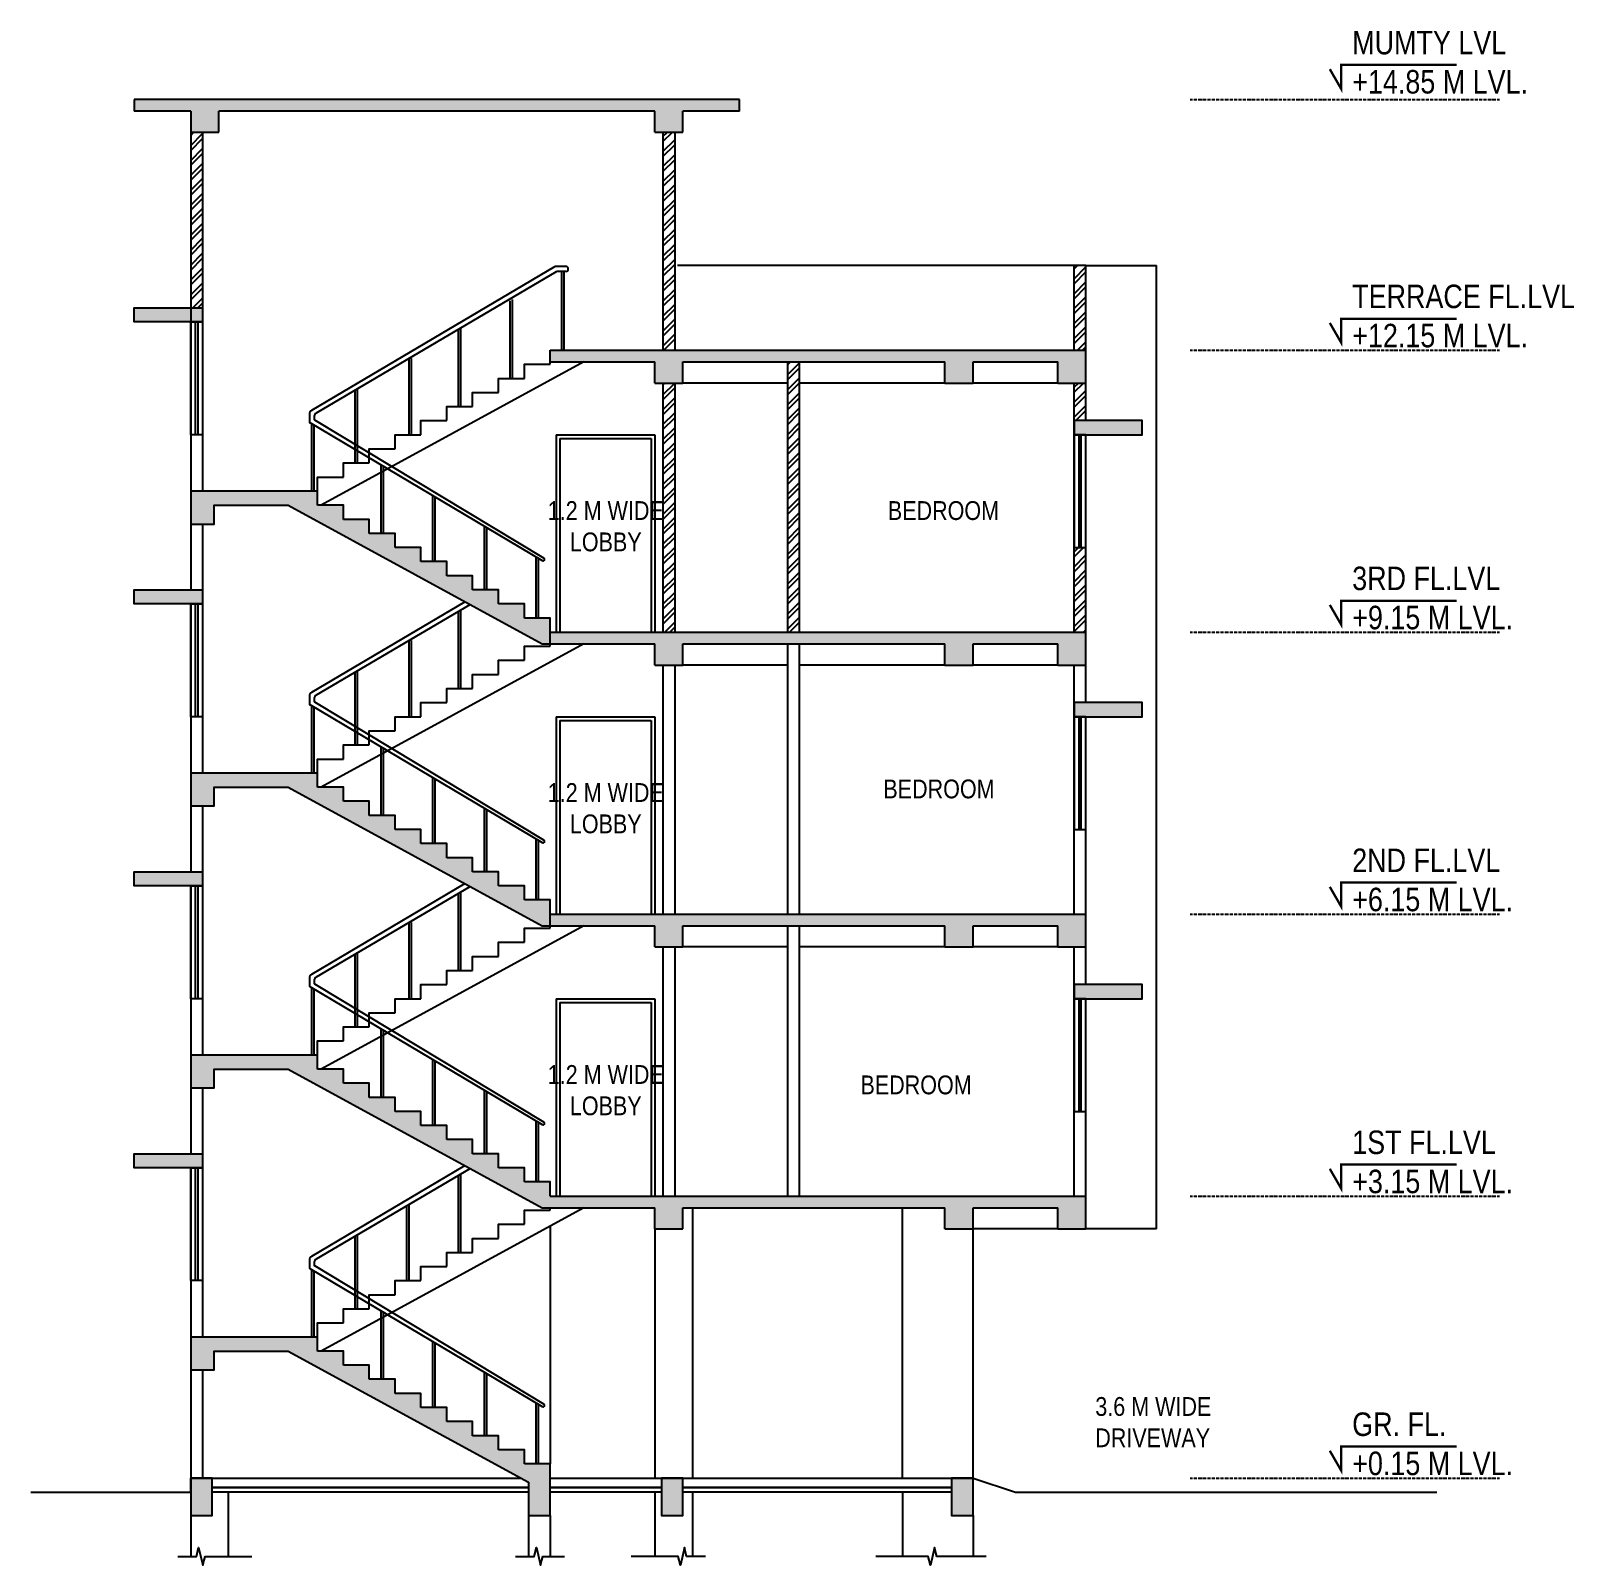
# Model space of a CAD drawing. Header units: inches. Extents: x 182687 to 187672, y -88924 to -84846.
# Drawn here: x 187029 to 187672, y -87908 to -87269 of the extents above.
import ezdxf

# ---------------------------------------------------------------- set-up
doc = ezdxf.new("R2010")
doc.units = ezdxf.units.IN
doc.header["$MEASUREMENT"] = 0
doc.linetypes.add('ACAD_ISO03W100', pattern=[30, 12, -18])
doc.styles.add('STYLE3', font='ARIALN.TTF')

msp = doc.modelspace()

# ---------------------------------------------------------------- hatches: boundary and pattern name
h = msp.add_hatch(color=256)
h.dxf.hatch_style = 1
h.paths.add_polyline_path([(187300.674, -87302.336), (187324.152, -87302.336), (187324.152, -87297.445), (187072.25, -87297.445), (187072.25, -87302.336), (187095.728, -87302.336), (187095.728, -87311.14), (187107.467, -87311.14), (187107.467, -87302.336), (187288.934, -87302.336), (187288.934, -87311.14), (187300.674, -87311.14)])
at = {"ltscale": 0.1}
h = msp.add_hatch(dxfattribs=at)
h.set_pattern_fill('ANSI32', color=256, scale=11.73913)
h.set_pattern_definition([(45, (184277.9216, -89188.1195), (-3.112807, 3.112807), []), (45, (184279.9968, -89188.1195), (-3.112807, 3.112807), [])])
h.paths.add_polyline_path([(187297.25, -87311.14), (187292.358, -87311.14), (187292.358, -87401.858), (187297.25, -87401.858)])
h.paths.add_polyline_path([(187100.619, -87311.14), (187095.728, -87311.14), (187095.728, -87384.249), (187100.619, -87384.249)])
h.paths.add_polyline_path([(187468.445, -87366.64), (187463.554, -87366.64), (187463.554, -87401.858), (187468.445, -87401.858)])
h = msp.add_hatch()
h.set_pattern_fill('AR-CONC', color=256, scale=0.391304)
h.set_pattern_definition([(50, (184277.9216, -89188.1195), (2.8066703, -0.2455518), [0.2934783, -3.2282609]), (355, (184277.9216, -89188.1195), (-0.54294, 2.9433605), [0.2347826, -2.5826087]), (100.451444, (184278.1554, -89188.14), (2.2637303, 2.6978087), [0.2494181, -2.7435996]), (46.1842, (184277.9216, -89187.337), (4.1761617, -0.647684), [0.4402174, -4.8423913]), (96.63564, (184278.2696, -89187.391), (3.657373, 3.8117684), [0.3741274, -4.1154017]), (351.18416, (184277.9216, -89187.337), (3.657373, 3.8117684), [0.352174, -3.873913]), (21, (184278.3129, -89187.5325), (2.3357232, -1.5754652), [0.2934783, -3.2282609]), (326, (184278.3129, -89187.5325), (0.9521035, 2.8375437), [0.2347826, -2.5826087]), (71.451445, (184278.5075, -89187.6638), (3.2878267, 1.2620784), [0.2494181, -2.7435996]), (37.5, (184277.9216, -89188.1195), (0.04758204, 1.30262812), [0, -2.55130435, 0, -2.6217391, 0, -2.5923913]), (7.5, (184277.9216, -89188.1195), (1.02940254, 1.5433502), [0, -1.4947826, 0, -2.4926087, 0, -0.9880435]), (327.5, (184277.0489, -89188.1195), (2.0888704, -0.0882582), [0, -0.9782609, 0, -3.0521739, 0, -4.05]), (317.5, (184276.6576, -89188.1195), (2.2820328, 0.39171515), [0, -1.2717391, 0, -2.0269565, 0, -2.876087])])
h.paths.add_polyline_path([(187095.728, -87384.249), (187072.25, -87384.249), (187072.25, -87390.118), (187095.728, -87390.118)])
h.paths.add_polyline_path([(187100.619, -87384.249), (187095.728, -87384.249), (187095.728, -87390.118), (187100.619, -87390.118)])
h.paths.add_polyline_path([(187100.619, -87501.64), (187072.25, -87501.64), (187072.25, -87507.51), (187100.619, -87507.51)])
h.paths.add_polyline_path([(187100.619, -87619.031), (187072.25, -87619.031), (187072.25, -87624.901), (187100.619, -87624.901)])
h.paths.add_polyline_path([(187100.619, -87736.423), (187072.25, -87736.423), (187072.25, -87742.292), (187100.619, -87742.292)])
h.paths.add_polyline_path([(187491.924, -87431.205), (187463.554, -87431.205), (187463.554, -87437.075), (187491.924, -87437.075)])
h.paths.add_polyline_path([(187491.924, -87548.597), (187463.554, -87548.597), (187463.554, -87554.466), (187491.924, -87554.466)])
h.paths.add_polyline_path([(187491.924, -87665.988), (187463.554, -87665.988), (187463.554, -87671.858), (187491.924, -87671.858)])
h = msp.add_hatch(color=256)
h.dxf.hatch_style = 1
h.paths.add_polyline_path([(187468.445, -87401.858), (187245.402, -87401.858), (187245.402, -87406.749), (187288.934, -87406.749), (187288.934, -87415.553), (187300.674, -87415.553), (187300.674, -87406.749), (187409.75, -87406.749), (187409.75, -87415.553), (187421.489, -87415.553), (187421.489, -87406.749), (187456.706, -87406.749), (187456.706, -87415.553), (187468.445, -87415.553)])
h = msp.add_hatch(dxfattribs=at)
h.set_pattern_fill('ANSI32', color=256, scale=11.73913)
h.set_pattern_definition([(45, (180002.8396, -86641.548), (-3.112807, 3.112807), []), (45, (180004.9148, -86641.548), (-3.112807, 3.112807), [])])
h.paths.add_polyline_path([(187349.097, -87406.749), (187344.206, -87406.749), (187344.206, -87519.249), (187349.097, -87519.249)])
h.paths.add_polyline_path([(187297.25, -87415.553), (187292.358, -87415.553), (187292.358, -87519.249), (187297.25, -87519.249)])
h.paths.add_polyline_path([(187468.445, -87415.553), (187463.554, -87415.553), (187463.554, -87431.205), (187468.445, -87431.205)])
h.paths.add_polyline_path([(187468.445, -87484.031), (187463.554, -87484.031), (187463.554, -87519.249), (187468.445, -87519.249)])
h = msp.add_hatch(color=256)
h.dxf.hatch_style = 1
h.paths.add_polyline_path([(187234.641, -87507.51), (187223.88, -87507.51), (187223.88, -87501.64), (187213.119, -87501.64), (187213.119, -87495.771), (187202.358, -87495.771), (187202.358, -87489.901), (187191.597, -87489.901), (187191.597, -87484.031), (187180.837, -87484.031), (187180.837, -87478.162), (187170.076, -87478.162), (187170.076, -87472.292), (187159.315, -87472.292), (187159.315, -87466.423), (187148.554, -87466.423), (187148.554, -87460.553), (187095.728, -87460.553), (187095.728, -87474.249), (187105.511, -87474.249), (187105.511, -87466.423), (187136.296, -87466.423), (187242.112, -87524.14), (187288.934, -87524.14), (187288.934, -87532.944), (187300.674, -87532.944), (187300.674, -87524.14), (187409.75, -87524.14), (187409.75, -87532.944), (187421.489, -87532.944), (187421.489, -87524.14), (187456.706, -87524.14), (187456.706, -87532.944), (187468.445, -87532.944), (187468.445, -87519.249), (187245.402, -87519.249), (187245.402, -87513.379), (187234.641, -87513.379)])
h = msp.add_hatch(color=256)
h.dxf.hatch_style = 1
h.paths.add_polyline_path([(187234.641, -87624.901), (187223.88, -87624.901), (187223.88, -87619.031), (187213.119, -87619.031), (187213.119, -87613.162), (187202.358, -87613.162), (187202.358, -87607.292), (187191.597, -87607.292), (187191.597, -87601.423), (187180.837, -87601.423), (187180.837, -87595.553), (187170.076, -87595.553), (187170.076, -87589.684), (187159.315, -87589.684), (187159.315, -87583.814), (187148.554, -87583.814), (187148.554, -87577.944), (187095.728, -87577.944), (187095.728, -87591.64), (187105.511, -87591.64), (187105.511, -87583.814), (187136.296, -87583.814), (187242.112, -87641.531), (187288.934, -87641.531), (187288.934, -87650.336), (187300.674, -87650.336), (187300.674, -87641.531), (187409.75, -87641.531), (187409.75, -87650.336), (187421.489, -87650.336), (187421.489, -87641.531), (187456.706, -87641.531), (187456.706, -87650.336), (187468.445, -87650.336), (187468.445, -87636.64), (187245.402, -87636.64), (187245.402, -87630.771), (187234.641, -87630.771)])
h = msp.add_hatch(color=256)
h.dxf.hatch_style = 1
h.paths.add_polyline_path([(187234.641, -87742.292), (187223.88, -87742.292), (187223.88, -87736.423), (187213.119, -87736.423), (187213.119, -87730.553), (187202.358, -87730.553), (187202.358, -87724.684), (187191.597, -87724.684), (187191.597, -87718.814), (187180.837, -87718.814), (187180.837, -87712.944), (187170.076, -87712.944), (187170.076, -87707.075), (187159.315, -87707.075), (187159.315, -87701.205), (187148.554, -87701.205), (187148.554, -87695.336), (187095.728, -87695.336), (187095.728, -87709.031), (187105.511, -87709.031), (187105.511, -87701.205), (187136.296, -87701.205), (187242.112, -87758.923), (187288.934, -87758.923), (187288.934, -87767.727), (187300.674, -87767.727), (187300.674, -87758.923), (187409.75, -87758.923), (187409.75, -87767.727), (187421.489, -87767.727), (187421.489, -87758.923), (187456.706, -87758.923), (187456.706, -87767.727), (187468.445, -87767.727), (187468.445, -87754.031), (187245.402, -87754.031), (187245.402, -87748.162), (187234.641, -87748.162)])
h = msp.add_hatch(color=256)
h.dxf.hatch_style = 1
h.paths.add_polyline_path([(187148.554, -87812.727), (187095.728, -87812.727), (187095.728, -87826.423), (187105.511, -87826.423), (187105.511, -87818.597), (187136.296, -87818.597), (187236.402, -87873.2), (187236.402, -87887.075), (187245.402, -87887.075), (187245.402, -87871.423), (187245.402, -87865.553), (187234.641, -87865.553), (187234.641, -87859.684), (187223.88, -87859.684), (187223.88, -87853.814), (187213.119, -87853.814), (187213.119, -87847.944), (187202.358, -87847.944), (187202.358, -87842.075), (187191.597, -87842.075), (187191.597, -87836.205), (187180.837, -87836.205), (187180.837, -87830.336), (187170.076, -87830.336), (187170.076, -87824.466), (187159.315, -87824.466), (187159.315, -87818.597), (187148.554, -87818.597)])
h.paths.add_polyline_path([(187104.728, -87871.423), (187095.728, -87871.423), (187095.728, -87887.075), (187104.728, -87887.075)], flags=17)
h.paths.add_polyline_path([(187300.674, -87871.423), (187291.674, -87871.423), (187291.674, -87887.075), (187300.674, -87887.075)])
h.paths.add_polyline_path([(187421.489, -87871.423), (187412.489, -87871.423), (187412.489, -87887.075), (187421.489, -87887.075)])

# ---------------------------------------------------------------- linework, layer by layer
for p, q in [((187324.152, -87297.445, 0), (187072.25, -87297.445, 0)), ((187072.25, -87297.445, 0), (187072.25, -87302.336, 0)), ((187324.152, -87302.336, 0), (187324.152, -87297.445, 0)), ((187095.728, -87302.336, 0), (187072.25, -87302.336, 0)), ((187095.728, -87302.336, 0), (187095.728, -87460.553, 0)), ((187288.934, -87302.336, 0), (187107.467, -87302.336, 0)), ((187107.467, -87311.14, 0), (187107.467, -87302.336, 0)), ((187107.467, -87311.14, 0), (187107.467, -87302.336, 0)), ((187288.934, -87311.14, 0), (187288.934, -87302.336, 0)), ((187288.934, -87311.14, 0), (187288.934, -87302.336, 0)), ((187324.152, -87302.336, 0), (187300.674, -87302.336, 0)), ((187300.674, -87311.14, 0), (187300.674, -87302.336, 0)), ((187300.674, -87311.14, 0), (187300.674, -87302.336, 0)), ((187095.728, -87311.14, 0), (187107.467, -87311.14, 0)), ((187100.619, -87311.14, 0), (187100.619, -87460.553, 0)), ((187288.934, -87311.14, 0), (187300.674, -87311.14, 0)), ((187288.934, -87311.14, 0), (187300.674, -87311.14, 0)), ((187292.358, -87311.14, 0), (187292.358, -87401.858, 0)), ((187297.25, -87311.14, 0), (187297.25, -87401.858, 0)), ((187146.15, -87426.821, 0), (187247.353, -87367.097, 0)), ((187148.106, -87427.982, 0), (187247.984, -87369.149, 0)), ((187251.895, -87367.016, 0), (187247.651, -87367.016, 0)), ((187251.895, -87369.068, 0), (187248.282, -87369.068, 0)), ((187250.293, -87401.883, 0), (187250.293, -87369.068, 0)), ((187251.271, -87401.883, 0), (187251.271, -87369.068, 0)), ((187463.554, -87366.64, 0), (187298.412, -87366.64, 0)), ((187463.554, -87401.858, 0), (187463.554, -87366.64, 0)), ((187468.445, -87366.64, 0), (187463.554, -87366.64, 0)), ((187468.445, -87401.858, 0), (187468.445, -87366.64, 0)), ((187468.445, -87366.64, 0), (187497.793, -87366.64, 0)), ((187497.793, -87767.727, 0), (187497.793, -87366.64, 0)), ((187228.771, -87413.623, 0), (187228.771, -87381.341, 0)), ((187229.75, -87413.623, 0), (187229.75, -87380.807, 0)), ((187207.25, -87425.362, 0), (187207.25, -87393.08, 0)), ((187208.228, -87425.362, 0), (187208.228, -87392.546, 0)), ((187245.402, -87407.727, 0), (187245.402, -87401.858, 0)), ((187245.402, -87401.858, 0), (187468.445, -87401.858, 0)), ((187245.402, -87401.858, 0), (187468.445, -87401.858, 0)), ((187468.445, -87415.553, 0), (187468.445, -87401.858, 0)), ((187468.445, -87415.553, 0), (187468.445, -87401.858, 0)), ((187259.453, -87406.749, 0), (187150.051, -87466.423, 0)), ((187186.706, -87437.075, 0), (187186.706, -87405.327, 0)), ((187187.684, -87437.075, 0), (187187.684, -87405.327, 0)), ((187245.402, -87406.749, 0), (187288.934, -87406.749, 0)), ((187245.402, -87407.727, 0), (187245.402, -87406.749, 0)), ((187288.934, -87415.553, 0), (187288.934, -87406.749, 0)), ((187288.934, -87415.553, 0), (187288.934, -87406.749, 0)), ((187300.674, -87406.749, 0), (187409.75, -87406.749, 0)), ((187300.674, -87415.553, 0), (187300.674, -87406.749, 0)), ((187300.674, -87406.749, 0), (187409.75, -87406.749, 0)), ((187300.674, -87415.553, 0), (187300.674, -87406.749, 0)), ((187344.206, -87406.749, 0), (187344.206, -87519.249, 0)), ((187344.206, -87406.749, 0), (187344.206, -87519.249, 0)), ((187349.097, -87406.749, 0), (187349.097, -87519.249, 0)), ((187349.097, -87406.749, 0), (187349.097, -87519.249, 0)), ((187409.75, -87415.553, 0), (187409.75, -87406.749, 0)), ((187409.75, -87415.553, 0), (187409.75, -87406.749, 0)), ((187421.489, -87406.749, 0), (187456.706, -87406.749, 0)), ((187421.489, -87415.553, 0), (187421.489, -87406.749, 0)), ((187421.489, -87406.749, 0), (187456.706, -87406.749, 0)), ((187421.489, -87415.553, 0), (187421.489, -87406.749, 0)), ((187456.706, -87415.553, 0), (187456.706, -87406.749, 0)), ((187456.706, -87415.553, 0), (187456.706, -87406.749, 0)), ((187288.934, -87415.553, 0), (187300.674, -87415.553, 0)), ((187288.934, -87415.553, 0), (187300.674, -87415.553, 0)), ((187292.358, -87415.553, 0), (187292.358, -87519.249, 0)), ((187292.358, -87415.553, 0), (187292.358, -87519.249, 0)), ((187297.25, -87415.553, 0), (187297.25, -87519.249, 0)), ((187297.25, -87415.553, 0), (187297.25, -87519.249, 0)), ((187344.206, -87415.553, 0), (187300.674, -87415.553, 0)), ((187409.75, -87415.553, 0), (187349.097, -87415.553, 0)), ((187409.75, -87415.553, 0), (187421.489, -87415.553, 0)), ((187409.75, -87415.553, 0), (187421.489, -87415.553, 0)), ((187456.706, -87415.553, 0), (187421.489, -87415.553, 0)), ((187456.706, -87415.553, 0), (187421.489, -87415.553, 0)), ((187456.706, -87415.553, 0), (187468.445, -87415.553, 0)), ((187456.706, -87415.553, 0), (187468.445, -87415.553, 0)), ((187463.554, -87519.249, 0), (187463.554, -87415.553, 0)), ((187463.554, -87519.249, 0), (187463.554, -87415.553, 0)), ((187468.445, -87431.205, 0), (187468.445, -87415.553, 0)), ((187164.206, -87448.814, 0), (187164.206, -87418.499, 0)), ((187165.184, -87448.814, 0), (187165.184, -87417.922, 0)), ((187145.13, -87428.539, 0), (187145.13, -87431.624, 0)), ((187147.087, -87429.7, 0), (187147.087, -87430.459, 0)), ((187242.202, -87489.549, 0), (187145.443, -87432.143, 0)), ((187146.149, -87460.553, 0), (187146.149, -87432.541, 0)), ((187147.127, -87460.553, 0), (187147.127, -87433.075, 0)), ((187242.781, -87488.528, 0), (187147.397, -87430.977, 0)), ((187247.881, -87437.075, 0), (187288.968, -87437.075, 0)), ((187247.881, -87437.075, 0), (187247.881, -87519.249, 0)), ((187249.447, -87438.64, 0), (187287.403, -87438.64, 0)), ((187249.447, -87438.64, 0), (187249.447, -87519.249, 0)), ((187287.403, -87438.64, 0), (187287.403, -87519.249, 0)), ((187288.968, -87437.075, 0), (187288.968, -87519.249, 0)), ((187468.445, -87519.249, 0), (187468.445, -87437.075, 0)), ((187174.967, -87478.162, 0), (187174.967, -87449.66, 0)), ((187175.945, -87478.162, 0), (187175.945, -87450.24, 0)), ((187196.489, -87489.901, 0), (187196.489, -87462.428, 0)), ((187197.467, -87489.901, 0), (187197.467, -87463.008, 0)), ((187095.728, -87474.249, 0), (187095.728, -87501.64, 0)), ((187100.619, -87474.249, 0), (187100.619, -87577.944, 0)), ((187218.011, -87501.64, 0), (187218.011, -87475.197, 0)), ((187218.989, -87501.64, 0), (187218.989, -87475.777, 0)), ((187239.532, -87513.379, 0), (187239.532, -87488.044, 0)), ((187240.511, -87513.379, 0), (187240.511, -87488.595, 0)), ((187146.15, -87544.212, 0), (187209.918, -87506.58, 0)), ((187095.728, -87507.51, 0), (187095.728, -87577.944, 0)), ((187148.106, -87545.374, 0), (187212.019, -87507.726, 0)), ((187207.25, -87542.753, 0), (187207.25, -87510.471, 0)), ((187208.228, -87542.753, 0), (187208.228, -87509.937, 0)), ((187245.402, -87525.118, 0), (187245.402, -87519.249, 0)), ((187245.402, -87519.249, 0), (187468.445, -87519.249, 0)), ((187245.402, -87519.249, 0), (187468.445, -87519.249, 0)), ((187468.445, -87532.944, 0), (187468.445, -87519.249, 0)), ((187468.445, -87532.944, 0), (187468.445, -87519.249, 0)), ((187259.453, -87524.14, 0), (187150.051, -87583.814, 0)), ((187186.706, -87554.466, 0), (187186.706, -87522.718, 0)), ((187187.684, -87554.466, 0), (187187.684, -87522.718, 0)), ((187245.402, -87524.14, 0), (187288.934, -87524.14, 0)), ((187245.402, -87525.118, 0), (187245.402, -87524.14, 0)), ((187288.934, -87532.944, 0), (187288.934, -87524.14, 0)), ((187288.934, -87532.944, 0), (187288.934, -87524.14, 0)), ((187300.674, -87524.14, 0), (187409.75, -87524.14, 0)), ((187300.674, -87532.944, 0), (187300.674, -87524.14, 0)), ((187300.674, -87524.14, 0), (187409.75, -87524.14, 0)), ((187300.674, -87532.944, 0), (187300.674, -87524.14, 0)), ((187344.206, -87524.14, 0), (187344.206, -87636.64, 0)), ((187344.206, -87524.14, 0), (187344.206, -87636.64, 0)), ((187349.097, -87524.14, 0), (187349.097, -87636.64, 0)), ((187349.097, -87524.14, 0), (187349.097, -87636.64, 0)), ((187409.75, -87532.944, 0), (187409.75, -87524.14, 0)), ((187409.75, -87532.944, 0), (187409.75, -87524.14, 0)), ((187421.489, -87524.14, 0), (187456.706, -87524.14, 0)), ((187421.489, -87532.944, 0), (187421.489, -87524.14, 0)), ((187421.489, -87524.14, 0), (187456.706, -87524.14, 0)), ((187421.489, -87532.944, 0), (187421.489, -87524.14, 0)), ((187456.706, -87532.944, 0), (187456.706, -87524.14, 0)), ((187456.706, -87532.944, 0), (187456.706, -87524.14, 0)), ((187164.206, -87566.205, 0), (187164.206, -87535.89, 0)), ((187165.184, -87566.205, 0), (187165.184, -87535.314, 0)), ((187288.934, -87532.944, 0), (187300.674, -87532.944, 0)), ((187288.934, -87532.944, 0), (187300.674, -87532.944, 0)), ((187292.358, -87532.944, 0), (187292.358, -87636.64, 0)), ((187292.358, -87532.944, 0), (187292.358, -87636.64, 0)), ((187297.25, -87532.944, 0), (187297.25, -87636.64, 0)), ((187297.25, -87532.944, 0), (187297.25, -87636.64, 0)), ((187344.206, -87532.944, 0), (187300.674, -87532.944, 0)), ((187409.75, -87532.944, 0), (187349.097, -87532.944, 0)), ((187409.75, -87532.944, 0), (187421.489, -87532.944, 0)), ((187409.75, -87532.944, 0), (187421.489, -87532.944, 0)), ((187456.706, -87532.944, 0), (187421.489, -87532.944, 0)), ((187456.706, -87532.944, 0), (187421.489, -87532.944, 0)), ((187456.706, -87532.944, 0), (187468.445, -87532.944, 0)), ((187456.706, -87532.944, 0), (187468.445, -87532.944, 0)), ((187463.554, -87636.64, 0), (187463.554, -87532.944, 0)), ((187463.554, -87636.64, 0), (187463.554, -87532.944, 0)), ((187468.445, -87548.597, 0), (187468.445, -87532.944, 0)), ((187145.13, -87545.93, 0), (187145.13, -87549.016, 0)), ((187242.202, -87606.94, 0), (187145.443, -87549.535, 0)), ((187146.149, -87577.944, 0), (187146.149, -87549.933, 0)), ((187147.087, -87547.091, 0), (187147.087, -87547.85, 0)), ((187147.127, -87577.944, 0), (187147.127, -87550.466, 0)), ((187242.781, -87605.919, 0), (187147.397, -87548.368, 0)), ((187247.881, -87554.466, 0), (187288.968, -87554.466, 0)), ((187247.881, -87554.466, 0), (187247.881, -87636.64, 0)), ((187249.447, -87556.031, 0), (187287.403, -87556.031, 0)), ((187249.447, -87556.031, 0), (187249.447, -87636.64, 0)), ((187287.403, -87556.031, 0), (187287.403, -87636.64, 0)), ((187288.968, -87554.466, 0), (187288.968, -87636.64, 0)), ((187468.445, -87636.64, 0), (187468.445, -87554.466, 0)), ((187174.967, -87595.553, 0), (187174.967, -87567.051, 0)), ((187175.945, -87595.553, 0), (187175.945, -87567.631, 0)), ((187196.489, -87607.292, 0), (187196.489, -87579.819, 0)), ((187197.467, -87607.292, 0), (187197.467, -87580.4, 0)), ((187095.728, -87591.64, 0), (187095.728, -87619.031, 0)), ((187100.619, -87591.64, 0), (187100.619, -87695.336, 0)), ((187218.011, -87619.031, 0), (187218.011, -87592.588, 0)), ((187218.989, -87619.031, 0), (187218.989, -87593.168, 0)), ((187239.532, -87630.771, 0), (187239.532, -87605.435, 0)), ((187240.511, -87630.771, 0), (187240.511, -87605.987, 0)), ((187095.728, -87624.901, 0), (187095.728, -87695.336, 0)), ((187146.15, -87661.604, 0), (187209.918, -87623.971, 0)), ((187148.106, -87662.765, 0), (187212.019, -87625.117, 0)), ((187207.25, -87660.144, 0), (187207.25, -87627.862, 0)), ((187208.228, -87660.144, 0), (187208.228, -87627.329, 0)), ((187259.453, -87641.531, 0), (187150.051, -87701.205, 0)), ((187186.706, -87671.858, 0), (187186.706, -87640.109, 0)), ((187187.684, -87671.858, 0), (187187.684, -87640.109, 0)), ((187245.402, -87642.51, 0), (187245.402, -87636.64, 0)), ((187245.402, -87636.64, 0), (187468.445, -87636.64, 0)), ((187245.402, -87636.64, 0), (187468.445, -87636.64, 0)), ((187245.402, -87641.531, 0), (187288.934, -87641.531, 0)), ((187245.402, -87642.51, 0), (187245.402, -87641.531, 0)), ((187288.934, -87650.336, 0), (187288.934, -87641.531, 0)), ((187288.934, -87650.336, 0), (187288.934, -87641.531, 0)), ((187300.674, -87641.531, 0), (187409.75, -87641.531, 0)), ((187300.674, -87650.336, 0), (187300.674, -87641.531, 0)), ((187300.674, -87641.531, 0), (187409.75, -87641.531, 0)), ((187300.674, -87650.336, 0), (187300.674, -87641.531, 0)), ((187344.206, -87641.531, 0), (187344.206, -87754.031, 0)), ((187349.097, -87641.531, 0), (187349.097, -87754.031, 0)), ((187409.75, -87650.336, 0), (187409.75, -87641.531, 0)), ((187409.75, -87650.336, 0), (187409.75, -87641.531, 0)), ((187421.489, -87641.531, 0), (187456.706, -87641.531, 0)), ((187421.489, -87650.336, 0), (187421.489, -87641.531, 0)), ((187421.489, -87641.531, 0), (187456.706, -87641.531, 0)), ((187421.489, -87650.336, 0), (187421.489, -87641.531, 0)), ((187456.706, -87650.336, 0), (187456.706, -87641.531, 0)), ((187456.706, -87650.336, 0), (187456.706, -87641.531, 0)), ((187468.445, -87650.336, 0), (187468.445, -87636.64, 0)), ((187468.445, -87650.336, 0), (187468.445, -87636.64, 0)), ((187164.206, -87683.597, 0), (187164.206, -87653.281, 0)), ((187165.184, -87683.597, 0), (187165.184, -87652.705, 0)), ((187288.934, -87650.336, 0), (187300.674, -87650.336, 0)), ((187288.934, -87650.336, 0), (187300.674, -87650.336, 0)), ((187292.358, -87650.336, 0), (187292.358, -87754.031, 0)), ((187297.25, -87650.336, 0), (187297.25, -87754.031, 0)), ((187344.206, -87650.336, 0), (187300.674, -87650.336, 0)), ((187409.75, -87650.336, 0), (187349.097, -87650.336, 0)), ((187409.75, -87650.336, 0), (187421.489, -87650.336, 0)), ((187409.75, -87650.336, 0), (187421.489, -87650.336, 0)), ((187456.706, -87650.336, 0), (187421.489, -87650.336, 0)), ((187456.706, -87650.336, 0), (187421.489, -87650.336, 0)), ((187456.706, -87650.336, 0), (187468.445, -87650.336, 0)), ((187456.706, -87650.336, 0), (187468.445, -87650.336, 0)), ((187463.554, -87754.031, 0), (187463.554, -87650.336, 0)), ((187468.445, -87665.988, 0), (187468.445, -87650.336, 0)), ((187145.13, -87663.321, 0), (187145.13, -87666.407, 0)), ((187242.202, -87724.332, 0), (187145.443, -87666.926, 0)), ((187146.149, -87695.336, 0), (187146.149, -87667.324, 0)), ((187147.087, -87664.483, 0), (187147.087, -87665.241, 0)), ((187242.781, -87723.31, 0), (187147.397, -87665.759, 0)), ((187147.127, -87695.336, 0), (187147.127, -87667.857, 0)), ((187247.881, -87671.858, 0), (187288.968, -87671.858, 0)), ((187247.881, -87671.858, 0), (187247.881, -87754.031, 0)), ((187249.447, -87673.423, 0), (187287.403, -87673.423, 0)), ((187249.447, -87673.423, 0), (187249.447, -87754.031, 0)), ((187287.403, -87673.423, 0), (187287.403, -87754.031, 0)), ((187288.968, -87671.858, 0), (187288.968, -87754.031, 0)), ((187468.445, -87754.031, 0), (187468.445, -87671.858, 0)), ((187174.967, -87712.944, 0), (187174.967, -87684.442, 0)), ((187175.945, -87712.944, 0), (187175.945, -87685.023, 0)), ((187196.489, -87724.684, 0), (187196.489, -87697.211, 0)), ((187197.467, -87724.684, 0), (187197.467, -87697.791, 0)), ((187095.728, -87709.031, 0), (187095.728, -87736.423, 0)), ((187100.619, -87709.031, 0), (187100.619, -87812.727, 0)), ((187218.011, -87736.423, 0), (187218.011, -87709.979, 0)), ((187218.989, -87736.423, 0), (187218.989, -87710.56, 0)), ((187239.532, -87748.162, 0), (187239.532, -87722.826, 0)), ((187240.511, -87748.162, 0), (187240.511, -87723.378, 0)), ((187095.728, -87742.292, 0), (187095.728, -87812.727, 0)), ((187146.15, -87778.995, 0), (187209.918, -87741.363, 0)), ((187148.106, -87780.156, 0), (187212.019, -87742.508, 0)), ((187207.25, -87777.536, 0), (187207.25, -87745.254, 0)), ((187208.228, -87777.536, 0), (187208.228, -87744.72, 0)), ((187186.706, -87789.249, 0), (187186.706, -87757.501, 0)), ((187245.402, -87754.031, 0), (187468.445, -87754.031, 0)), ((187468.445, -87767.727, 0), (187468.445, -87754.031, 0)), ((187185.728, -87789.249, 0), (187185.728, -87758.034, 0)), ((187245.402, -87759.901, 0), (187245.402, -87758.923, 0)), ((187259.453, -87758.923, 0), (187245.402, -87766.587, 0)), ((187288.934, -87767.727, 0), (187288.934, -87758.923, 0)), ((187300.674, -87758.923, 0), (187409.75, -87758.923, 0)), ((187300.674, -87767.727, 0), (187300.674, -87758.923, 0)), ((187304.587, -87758.923, 0), (187304.587, -87871.423, 0)), ((187392.141, -87871.423, 0), (187392.141, -87758.923, 0)), ((187409.75, -87767.727, 0), (187409.75, -87758.923, 0)), ((187421.489, -87758.923, 0), (187456.706, -87758.923, 0)), ((187421.489, -87871.423, 0), (187421.489, -87758.923, 0)), ((187421.489, -87767.727, 0), (187421.489, -87758.923, 0)), ((187456.706, -87767.727, 0), (187456.706, -87758.923, 0)), ((187245.402, -87766.587, 0), (187150.051, -87818.597, 0)), ((187165.184, -87800.988, 0), (187165.184, -87770.096, 0)), ((187245.402, -87766.587, 0), (187245.402, -87865.553, 0)), ((187288.934, -87767.727, 0), (187300.674, -87767.727, 0)), ((187288.934, -87767.727, 0), (187288.934, -87871.423, 0)), ((187409.75, -87767.727, 0), (187421.489, -87767.727, 0)), ((187456.706, -87767.727, 0), (187421.489, -87767.727, 0)), ((187456.706, -87767.727, 0), (187468.445, -87767.727, 0)), ((187497.793, -87767.727, 0), (187468.445, -87767.727, 0)), ((187164.206, -87800.988, 0), (187164.206, -87770.673, 0)), ((187145.13, -87780.713, 0), (187145.13, -87783.798, 0)), ((187147.087, -87781.874, 0), (187147.087, -87782.633, 0)), ((187242.781, -87840.702, 0), (187147.397, -87783.151, 0)), ((187242.202, -87841.723, 0), (187145.443, -87784.317, 0)), ((187146.149, -87812.727, 0), (187146.149, -87784.715, 0)), ((187147.127, -87812.727, 0), (187147.127, -87785.249, 0)), ((187174.967, -87830.336, 0), (187174.967, -87801.833, 0)), ((187175.945, -87830.336, 0), (187175.945, -87802.414, 0)), ((187196.489, -87842.075, 0), (187196.489, -87814.602, 0)), ((187197.467, -87842.075, 0), (187197.467, -87815.182, 0)), ((187095.728, -87826.423, 0), (187095.728, -87871.423, 0)), ((187100.619, -87826.423, 0), (187100.619, -87871.423, 0)), ((187218.011, -87853.814, 0), (187218.011, -87827.371, 0)), ((187218.989, -87853.814, 0), (187218.989, -87827.951, 0)), ((187239.532, -87865.553, 0), (187239.532, -87840.218, 0)), ((187240.511, -87865.553, 0), (187240.511, -87840.769, 0))]:
    msp.add_line(p, q)
at = {"linetype": 'ACAD_ISO03W100', "ltscale": 0.01}
for p, q in [((187511.839, -87297.445, 0), (187640.794, -87297.445, 0)), ((187511.839, -87401.858, 0), (187640.794, -87401.858, 0)), ((187511.839, -87519.249, 0), (187640.794, -87519.249, 0)), ((187511.839, -87636.64, 0), (187640.794, -87636.64, 0)), ((187511.839, -87754.031, 0), (187640.794, -87754.031, 0)), ((187511.839, -87871.423, 0), (187640.794, -87871.423, 0))]:
    msp.add_line(p, q, dxfattribs=at)
at = {"ltscale": 0.1}
for p, q in [((187104.728, -87871.423, 0), (187095.728, -87871.423, 0)), ((187111.38, -87877.292, 0), (187111.38, -87904.112, 0)), ((187288.934, -87877.292, 0), (187288.934, -87904.112, 0)), ((187304.587, -87877.292, 0), (187304.587, -87904.112, 0)), ((187392.141, -87877.292, 0), (187392.141, -87904.112, 0)), ((187095.728, -87887.075, 0), (187095.728, -87904.112, 0)), ((187236.402, -87887.075, 0), (187236.402, -87904.112, 0)), ((187245.402, -87887.075, 0), (187245.402, -87904.112, 0)), ((187421.489, -87887.075, 0), (187421.489, -87904.112, 0))]:
    msp.add_line(p, q, dxfattribs=at)
at = {"color": 251}
msp.add_xline((182919.635, -86814.453), (1, 0), dxfattribs=at)
at = {"const_width": 0.978, "elevation": 0}
for points in [[(187569.993, -87284.871), (187574.753, -87293.124), (187574.753, -87283.119), (187622.746, -87283.119)], [(187569.993, -87390.523), (187574.753, -87398.776), (187574.753, -87388.772), (187622.746, -87388.772)], [(187569.993, -87507.915), (187574.753, -87516.167), (187574.753, -87506.163), (187622.746, -87506.163)], [(187569.993, -87625.306), (187574.753, -87633.558), (187574.753, -87623.554), (187622.746, -87623.554)], [(187569.993, -87742.697), (187574.753, -87750.95), (187574.753, -87740.945), (187622.746, -87740.945)], [(187569.993, -87860.088), (187574.753, -87868.341), (187574.753, -87858.337), (187622.746, -87858.337)]]:
    msp.add_lwpolyline(points, dxfattribs=at)
at = {"ltscale": 0.1}
for points in [[(187100.619, -87390.118), (187072.25, -87390.118), (187072.25, -87384.249), (187100.619, -87384.249)], [(187463.554, -87437.075), (187491.924, -87437.075), (187491.924, -87431.205), (187463.554, -87431.205)], [(187100.619, -87507.51), (187072.25, -87507.51), (187072.25, -87501.64), (187100.619, -87501.64)], [(187463.554, -87554.466), (187491.924, -87554.466), (187491.924, -87548.597), (187463.554, -87548.597)], [(187100.619, -87624.901), (187072.25, -87624.901), (187072.25, -87619.031), (187100.619, -87619.031)], [(187463.554, -87671.858), (187491.924, -87671.858), (187491.924, -87665.988), (187463.554, -87665.988)], [(187100.619, -87742.292), (187072.25, -87742.292), (187072.25, -87736.423), (187100.619, -87736.423)]]:
    msp.add_lwpolyline(points, close=True, dxfattribs=at)
at = {"linetype": 'Continuous'}
for points in [[(187095.728, -87390.118), (187100.619, -87390.118), (187100.619, -87437.075), (187095.728, -87437.075)], [(187097.674, -87390.118), (187098.663, -87390.118), (187098.663, -87437.075), (187097.674, -87437.075)], [(187468.445, -87437.075), (187463.554, -87437.075), (187463.554, -87484.031), (187468.445, -87484.031)], [(187466.499, -87437.075), (187465.511, -87437.075), (187465.511, -87484.031), (187466.499, -87484.031)], [(187095.728, -87507.51), (187100.619, -87507.51), (187100.619, -87554.466), (187095.728, -87554.466)], [(187097.674, -87507.51), (187098.663, -87507.51), (187098.663, -87554.466), (187097.674, -87554.466)], [(187468.445, -87554.466), (187463.554, -87554.466), (187463.554, -87601.423), (187468.445, -87601.423)], [(187466.499, -87554.466), (187465.511, -87554.466), (187465.511, -87601.423), (187466.499, -87601.423)], [(187095.728, -87624.901), (187100.619, -87624.901), (187100.619, -87671.858), (187095.728, -87671.858)], [(187097.674, -87624.901), (187098.663, -87624.901), (187098.663, -87671.858), (187097.674, -87671.858)], [(187468.445, -87671.858), (187463.554, -87671.858), (187463.554, -87718.814), (187468.445, -87718.814)], [(187466.499, -87671.858), (187465.511, -87671.858), (187465.511, -87718.814), (187466.499, -87718.814)], [(187095.728, -87742.292), (187100.619, -87742.292), (187100.619, -87789.249), (187095.728, -87789.249)], [(187097.674, -87742.292), (187098.663, -87742.292), (187098.663, -87789.249), (187097.674, -87789.249)]]:
    msp.add_lwpolyline(points, close=True, dxfattribs=at)
for points in [[(187234.641, -87413.597), (187234.641, -87407.727), (187245.402, -87407.727)], [(187245.402, -87407.727), (187245.402, -87406.749)], [(187223.88, -87419.466), (187223.88, -87413.597), (187234.641, -87413.597)], [(187213.119, -87425.336), (187213.119, -87419.466), (187223.88, -87419.466)], [(187202.358, -87431.205), (187202.358, -87425.336), (187213.119, -87425.336)], [(187191.597, -87437.075), (187191.597, -87431.205), (187202.358, -87431.205)], [(187180.837, -87442.944), (187180.837, -87437.075), (187191.597, -87437.075)], [(187159.315, -87454.684), (187159.315, -87448.814), (187170.076, -87448.814)], [(187170.076, -87448.814), (187170.076, -87442.944), (187180.837, -87442.944)], [(187148.554, -87460.553), (187148.554, -87454.684), (187159.315, -87454.684)], [(187148.554, -87466.423), (187148.554, -87460.553), (187095.728, -87460.553)], [(187095.728, -87460.553), (187095.728, -87474.249), (187105.511, -87474.249), (187105.511, -87466.423), (187136.296, -87466.423), (187242.112, -87524.14), (187288.934, -87524.14)], [(187159.315, -87472.292), (187159.315, -87466.423), (187148.554, -87466.423)], [(187170.076, -87478.162), (187170.076, -87472.292), (187159.315, -87472.292)], [(187180.837, -87484.031), (187180.837, -87478.162), (187170.076, -87478.162)], [(187191.597, -87489.901), (187191.597, -87484.031), (187180.837, -87484.031)], [(187202.358, -87495.771), (187202.358, -87489.901), (187191.597, -87489.901)], [(187213.119, -87501.64), (187213.119, -87495.771), (187202.358, -87495.771)], [(187223.88, -87507.51), (187223.88, -87501.64), (187213.119, -87501.64)], [(187234.641, -87513.379), (187234.641, -87507.51), (187223.88, -87507.51)], [(187245.402, -87519.249), (187245.402, -87513.379), (187234.641, -87513.379)], [(187234.641, -87530.988), (187234.641, -87525.118), (187245.402, -87525.118)], [(187245.402, -87525.118), (187245.402, -87524.14)], [(187223.88, -87536.858), (187223.88, -87530.988), (187234.641, -87530.988)], [(187213.119, -87542.727), (187213.119, -87536.858), (187223.88, -87536.858)], [(187202.358, -87548.597), (187202.358, -87542.727), (187213.119, -87542.727)], [(187191.597, -87554.466), (187191.597, -87548.597), (187202.358, -87548.597)], [(187180.837, -87560.336), (187180.837, -87554.466), (187191.597, -87554.466)], [(187170.076, -87566.205), (187170.076, -87560.336), (187180.837, -87560.336)], [(187159.315, -87572.075), (187159.315, -87566.205), (187170.076, -87566.205)], [(187148.554, -87577.944), (187148.554, -87572.075), (187159.315, -87572.075)], [(187148.554, -87583.814), (187148.554, -87577.944), (187095.728, -87577.944)], [(187095.728, -87577.944), (187095.728, -87591.64), (187105.511, -87591.64), (187105.511, -87583.814), (187136.296, -87583.814), (187242.112, -87641.531), (187288.934, -87641.531)], [(187159.315, -87589.684), (187159.315, -87583.814), (187148.554, -87583.814)], [(187170.076, -87595.553), (187170.076, -87589.684), (187159.315, -87589.684)], [(187180.837, -87601.423), (187180.837, -87595.553), (187170.076, -87595.553)], [(187191.597, -87607.292), (187191.597, -87601.423), (187180.837, -87601.423)], [(187202.358, -87613.162), (187202.358, -87607.292), (187191.597, -87607.292)], [(187213.119, -87619.031), (187213.119, -87613.162), (187202.358, -87613.162)], [(187223.88, -87624.901), (187223.88, -87619.031), (187213.119, -87619.031)], [(187234.641, -87630.771), (187234.641, -87624.901), (187223.88, -87624.901)], [(187245.402, -87636.64), (187245.402, -87630.771), (187234.641, -87630.771)], [(187245.402, -87642.51), (187245.402, -87641.531)], [(187234.641, -87648.379), (187234.641, -87642.51), (187245.402, -87642.51)], [(187213.119, -87660.118), (187213.119, -87654.249), (187223.88, -87654.249)], [(187223.88, -87654.249), (187223.88, -87648.379), (187234.641, -87648.379)], [(187202.358, -87665.988), (187202.358, -87660.118), (187213.119, -87660.118)], [(187191.597, -87671.858), (187191.597, -87665.988), (187202.358, -87665.988)], [(187180.837, -87677.727), (187180.837, -87671.858), (187191.597, -87671.858)], [(187170.076, -87683.597), (187170.076, -87677.727), (187180.837, -87677.727)], [(187159.315, -87689.466), (187159.315, -87683.597), (187170.076, -87683.597)], [(187148.554, -87695.336), (187148.554, -87689.466), (187159.315, -87689.466)], [(187148.554, -87701.205), (187148.554, -87695.336), (187095.728, -87695.336)], [(187095.728, -87695.336), (187095.728, -87709.031), (187105.511, -87709.031), (187105.511, -87701.205), (187136.296, -87701.205), (187242.112, -87758.923), (187288.934, -87758.923)], [(187159.315, -87707.075), (187159.315, -87701.205), (187148.554, -87701.205)], [(187170.076, -87712.944), (187170.076, -87707.075), (187159.315, -87707.075)], [(187180.837, -87718.814), (187180.837, -87712.944), (187170.076, -87712.944)], [(187191.597, -87724.684), (187191.597, -87718.814), (187180.837, -87718.814)], [(187202.358, -87730.553), (187202.358, -87724.684), (187191.597, -87724.684)], [(187213.119, -87736.423), (187213.119, -87730.553), (187202.358, -87730.553)], [(187223.88, -87742.292), (187223.88, -87736.423), (187213.119, -87736.423)], [(187234.641, -87748.162), (187234.641, -87742.292), (187223.88, -87742.292)], [(187245.402, -87754.031), (187245.402, -87748.162), (187234.641, -87748.162)], [(187234.641, -87765.771), (187234.641, -87759.901), (187245.402, -87759.901)], [(187245.402, -87759.901), (187245.402, -87758.923)], [(187223.88, -87771.64), (187223.88, -87765.771), (187234.641, -87765.771)], [(187213.119, -87777.51), (187213.119, -87771.64), (187223.88, -87771.64)], [(187202.358, -87783.379), (187202.358, -87777.51), (187213.119, -87777.51)], [(187180.837, -87795.118), (187180.837, -87789.249), (187191.597, -87789.249)], [(187191.597, -87789.249), (187191.597, -87783.379), (187202.358, -87783.379)], [(187170.076, -87800.988), (187170.076, -87795.118), (187180.837, -87795.118)], [(187159.315, -87806.858), (187159.315, -87800.988), (187170.076, -87800.988)], [(187148.554, -87812.727), (187148.554, -87806.858), (187159.315, -87806.858)], [(187148.554, -87818.597), (187148.554, -87812.727), (187095.728, -87812.727)], [(187095.728, -87812.727), (187095.728, -87826.423), (187105.511, -87826.423), (187105.511, -87818.597), (187136.296, -87818.597), (187236.402, -87873.2)], [(187159.315, -87824.466), (187159.315, -87818.597), (187148.554, -87818.597)], [(187170.076, -87830.336), (187170.076, -87824.466), (187159.315, -87824.466)], [(187180.837, -87836.205), (187180.837, -87830.336), (187170.076, -87830.336)], [(187191.597, -87842.075), (187191.597, -87836.205), (187180.837, -87836.205)], [(187202.358, -87847.944), (187202.358, -87842.075), (187191.597, -87842.075)], [(187213.119, -87853.814), (187213.119, -87847.944), (187202.358, -87847.944)], [(187223.88, -87859.684), (187223.88, -87853.814), (187213.119, -87853.814)], [(187234.641, -87865.553), (187234.641, -87859.684), (187223.88, -87859.684)], [(187245.402, -87877.292), (187245.402, -87865.553), (187234.641, -87865.553)], [(187029.18, -87877.292), (187095.728, -87877.292), (187095.728, -87871.423), (187233.144, -87871.423)], [(187236.402, -87875.336), (187104.728, -87875.336), (187104.728, -87871.423), (187233.144, -87871.423)], [(187245.402, -87871.423), (187412.489, -87871.423), (187412.489, -87875.336), (187300.674, -87875.336)], [(187245.402, -87871.423), (187421.489, -87871.423), (187439.097, -87877.292), (187614.581, -87877.292)], [(187236.402, -87877.292), (187104.728, -87877.292), (187104.728, -87875.336), (187236.402, -87875.336)], [(187236.402, -87875.336), (187236.402, -87877.292)], [(187291.674, -87875.336), (187245.402, -87875.336)], [(187245.402, -87875.336), (187291.674, -87875.336)], [(187291.674, -87877.292), (187245.402, -87877.292)], [(187300.674, -87875.336), (187412.489, -87875.336), (187412.489, -87877.292), (187300.674, -87877.292)]]:
    msp.add_lwpolyline(points)
at = {"ltscale": 0.1}
for points in [[(187104.728, -87871.423), (187095.728, -87871.423), (187095.728, -87887.075), (187104.728, -87887.075), (187104.728, -87871.423)], [(187236.402, -87873.2), (187236.402, -87887.075), (187245.402, -87887.075), (187245.402, -87871.423)], [(187300.674, -87871.423), (187291.674, -87871.423), (187291.674, -87887.075), (187300.674, -87887.075), (187300.674, -87871.423)], [(187421.489, -87871.423), (187412.489, -87871.423), (187412.489, -87887.075), (187421.489, -87887.075), (187421.489, -87871.423)], [(187090.313, -87904.112), (187098.1, -87904.112), (187099.012, -87900.338), (187100.73, -87907.694), (187101.686, -87904.112), (187121.184, -87904.112)], [(187230.987, -87904.112), (187238.774, -87904.112), (187239.686, -87900.338), (187241.404, -87907.694), (187242.36, -87904.112), (187251.421, -87904.112)], [(187310.002, -87904.112), (187302.214, -87904.112), (187301.302, -87900.338), (187299.585, -87907.694), (187298.629, -87904.112), (187279.13, -87904.112)], [(187426.904, -87904.112), (187406.329, -87904.112), (187405.417, -87900.338), (187403.699, -87907.694), (187402.743, -87904.112), (187380.919, -87904.112)]]:
    msp.add_lwpolyline(points, dxfattribs=at)
for centre, radius, start, end in [((187247.651, -87367.603, 0), 0.587, 90, 120.546497), ((187248.282, -87369.655, 0), 0.587, 90, 120.500502), ((187251.895, -87368.042, 0), 1.026, 270, 90), ((187147.087, -87428.539, 0), 1.957, 118.61046, 180), ((187149.043, -87429.7, 0), 1.957, 118.61046, 180), ((187145.717, -87431.624, 0), 0.587, 180, 242.160641), ((187147.674, -87430.459, 0), 0.587, 180, 241.907887), ((187242.49, -87489.038, 0), 0.587, 240.576559, 60.314891), ((187147.087, -87545.93, 0), 1.957, 118.61046, 180), ((187149.043, -87547.091, 0), 1.957, 118.61046, 180), ((187145.717, -87549.016, 0), 0.587, 180, 242.160641), ((187147.674, -87547.85, 0), 0.587, 180, 241.907887), ((187242.49, -87606.429, 0), 0.587, 240.576559, 60.314891), ((187147.087, -87663.321, 0), 1.957, 118.61046, 180), ((187145.717, -87666.407, 0), 0.587, 180, 242.160641), ((187149.043, -87664.483, 0), 1.957, 118.61046, 180), ((187147.674, -87665.241, 0), 0.587, 180, 241.907887), ((187242.49, -87723.82, 0), 0.587, 240.576559, 60.314891), ((187147.087, -87780.713, 0), 1.957, 118.61046, 180), ((187149.043, -87781.874, 0), 1.957, 118.61046, 180), ((187147.674, -87782.633, 0), 0.587, 180, 241.907887), ((187145.717, -87783.798, 0), 0.587, 180, 242.160641), ((187242.49, -87841.212, 0), 0.587, 240.576559, 60.314891)]:
    msp.add_arc(centre, radius, start, end)

# ---------------------------------------------------------------- texts
at = {"attachment_point": 1, "style": 'STYLE3'}
for s, insert, char_height, width in [('MUMTY LVL\\P+14.85 M LVL.', (187579.32, -87268.926, 0), 9.78261, 496.10329), ('TERRACE FL.LVL\\P+12.15 M LVL.', (187579.32, -87374.578, 0), 9.78261, 496.10329), ('\\pxqc;1.2 M WIDE \\PLOBBY', (187179.614, -87464.726, 0), 7.82609, 177.85326), ('BEDROOM', (187385.967, -87464.726, 0), 7.8261, 177.85326), ('3RD FL.LVL\\P+9.15 M LVL.', (187579.32, -87491.97, 0), 9.78261, 496.10329), ('\\pxqc;1.2 M WIDE \\PLOBBY', (187179.614, -87582.117, 0), 7.82609, 177.85326), ('BEDROOM', (187384.11, -87580.625, 0), 7.8261, 177.85326), ('2ND FL.LVL\\P+6.15 M LVL.', (187579.32, -87609.361, 0), 9.78261, 496.10329), ('\\pxqc;1.2 M WIDE \\PLOBBY', (187179.614, -87699.509, 0), 7.82609, 177.85326), ('BEDROOM', (187374.571, -87703.839, 0), 7.8261, 177.85326), ('1ST FL.LVL\\P+3.15 M LVL.', (187579.32, -87726.752, 0), 9.78261, 496.10329), ('3.6 M WIDE\\PDRIVEWAY', (187472.352, -87837.731, 0), 7.8261, 177.85326), ('GR. FL.\\P+0.15 M LVL.', (187579.32, -87844.143, 0), 9.78261, 496.10329)]:
    msp.add_mtext(s, dxfattribs=dict(at, insert=insert, char_height=char_height, width=width))

doc.saveas('drawing.dxf')
